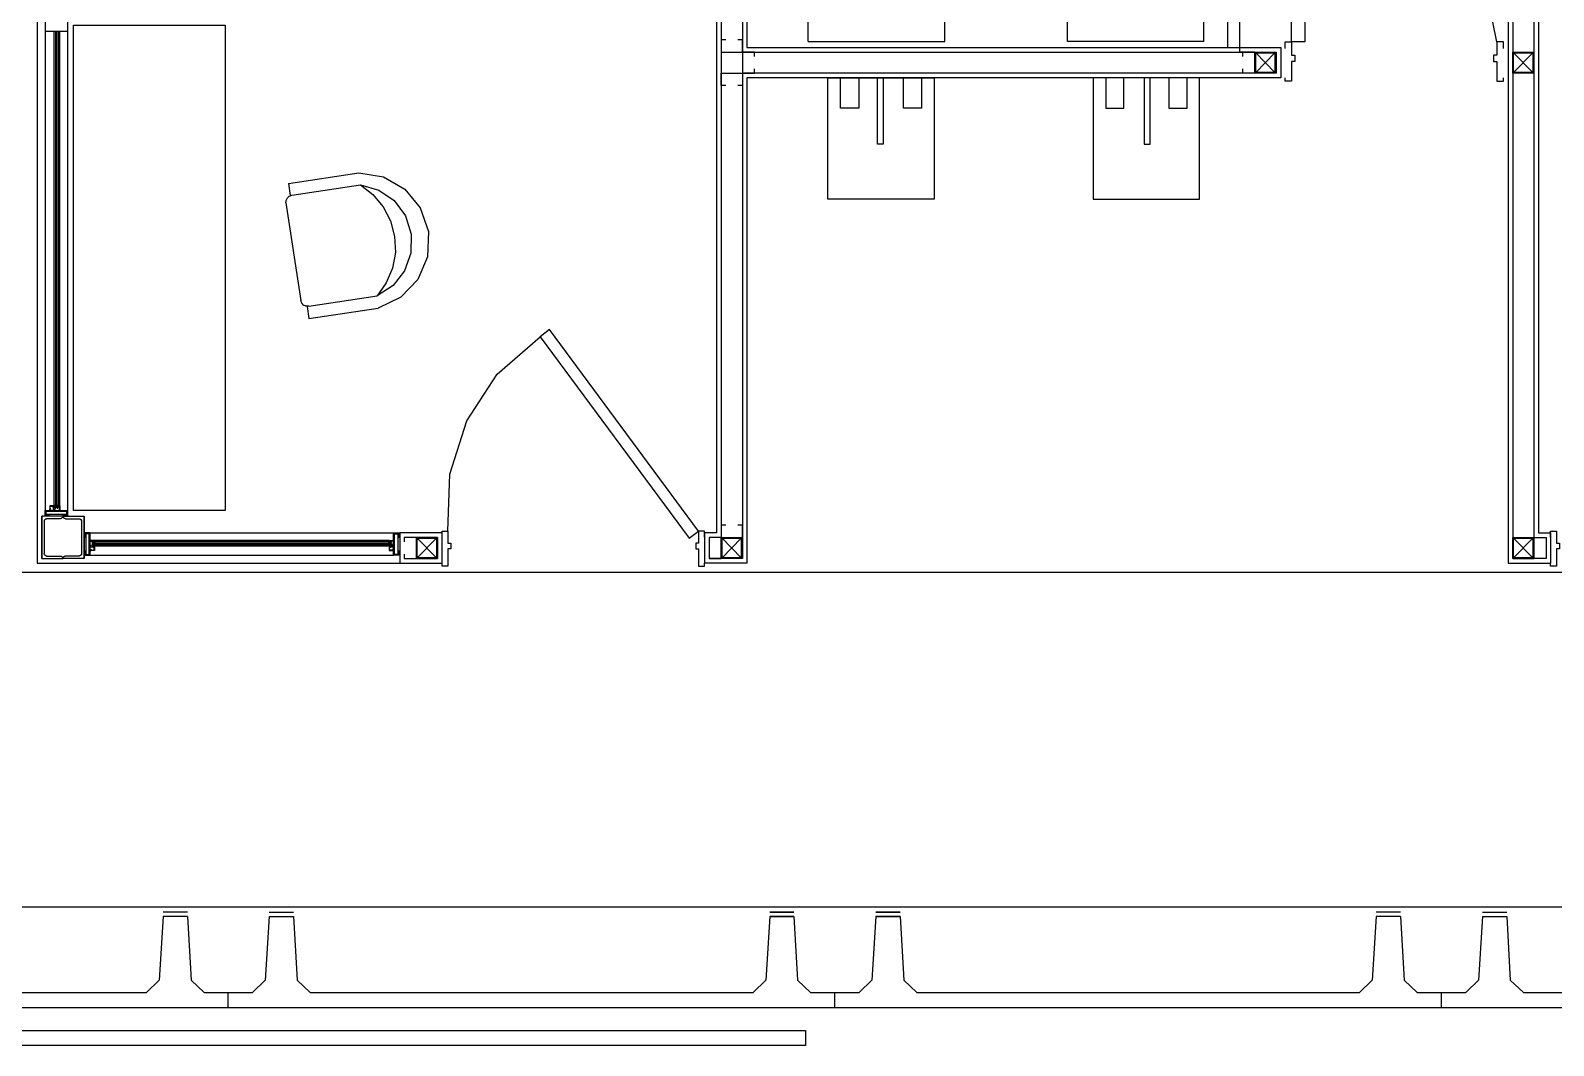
# Model space of a CAD drawing. Header units: metres. Extents: x 2 to 323, y -2 to 254.
# Drawn here: x 161.64 to 166.67, y 37.19 to 40.53 of the extents above; entities that cross this region are included whole.
import ezdxf

# ---------------------------------------------------------------- set-up
doc = ezdxf.new("R2010")
doc.units = ezdxf.units.M
doc.layers.add('REFERENCIA', color=7, linetype='Continuous')

msp = doc.modelspace()

# ---------------------------------------------------------------- linework, layer by layer
at = {"layer": 'REFERENCIA'}
for p, q in [((166.601, 43.904), (166.601, 38.791)), ((163.906, 43.819), (163.906, 38.876)), ((163.921, 43.834), (163.921, 38.861)), ((163.991, 43.834), (163.991, 40.461)), ((164.006, 43.819), (164.006, 40.476)), ((166.516, 43.819), (166.516, 38.776)), ((166.531, 43.834), (166.531, 38.791)), ((166.601, 43.834), (166.601, 38.861)), ((166.616, 43.834), (166.616, 38.876)), ((166.616, 43.819), (166.616, 38.876)), ((164.208, 40.496), (164.208, 40.786)), ((164.658, 40.496), (164.658, 40.786)), ((165.063, 40.496), (165.063, 40.786)), ((165.513, 40.496), (165.513, 40.786)), ((161.692, 40.57), (161.692, 40.53)), ((161.692, 40.53), (161.766, 40.53)), ((161.692, 40.53), (161.692, 38.931)), ((161.722, 38.965), (161.722, 40.53)), ((161.727, 38.958), (161.727, 40.53)), ((161.728, 38.958), (161.728, 40.53)), ((161.729, 38.958), (161.729, 40.53)), ((161.73, 38.958), (161.73, 40.53)), ((161.731, 38.958), (161.731, 40.53)), ((161.736, 38.965), (161.736, 40.53)), ((161.74, 38.965), (161.74, 40.53)), ((161.766, 40.57), (161.766, 40.53)), ((161.766, 40.53), (161.766, 38.95)), ((164.006, 40.476), (165.766, 40.476)), ((164.208, 40.496), (164.658, 40.496)), ((165.513, 40.496), (165.063, 40.496)), ((165.631, 40.461), (165.631, 40.476)), ((165.766, 40.476), (165.766, 40.376)), ((163.991, 40.461), (165.751, 40.461)), ((165.681, 40.461), (165.631, 40.461)), ((165.747, 40.394), (165.684, 40.458)), ((165.747, 40.458), (165.684, 40.394)), ((166.597, 40.394), (166.534, 40.458)), ((166.597, 40.458), (166.534, 40.394)), ((165.751, 40.391), (163.991, 40.391)), ((163.991, 40.391), (163.991, 38.791)), ((165.766, 40.376), (164.006, 40.376)), ((164.006, 40.376), (164.006, 38.776)), ((162.495, 40.028), (162.726, 40.063)), ((162.495, 40.028), (162.5, 39.988)), ((162.505, 39.989), (162.732, 40.023)), ((162.486, 39.964), (162.535, 39.642)), ((162.561, 39.623), (162.787, 39.657)), ((162.556, 39.622), (162.562, 39.583)), ((162.562, 39.583), (162.79, 39.617)), ((161.751, 38.931), (161.681, 38.931)), ((161.681, 38.931), (161.681, 38.791)), ((161.681, 38.791), (161.681, 38.931)), ((161.692, 38.931), (161.692, 38.95)), ((161.692, 38.95), (161.707, 38.95)), ((161.693, 38.931), (161.692, 38.931)), ((161.709, 38.949), (161.693, 38.949)), ((161.693, 38.949), (161.693, 38.937)), ((161.693, 38.937), (161.693, 38.937)), ((161.693, 38.936), (161.693, 38.936)), ((161.693, 38.936), (161.693, 38.935)), ((161.693, 38.935), (161.704, 38.935)), ((161.698, 38.934), (161.693, 38.934)), ((161.693, 38.934), (161.693, 38.931)), ((161.695, 38.937), (161.695, 38.947)), ((161.695, 38.947), (161.762, 38.947)), ((161.762, 38.937), (161.695, 38.937)), ((161.742, 38.922), (161.697, 38.922)), ((161.699, 38.934), (161.698, 38.934)), ((161.698, 38.934), (161.698, 38.934)), ((161.704, 38.934), (161.699, 38.934)), ((161.704, 38.933), (161.704, 38.934)), ((161.705, 38.935), (161.705, 38.933)), ((161.707, 38.95), (161.707, 38.953)), ((161.707, 38.953), (161.708, 38.953)), ((161.722, 38.965), (161.708, 38.965)), ((161.708, 38.965), (161.708, 38.953)), ((161.708, 38.953), (161.71, 38.953)), ((161.708, 38.953), (161.709, 38.952)), ((161.709, 38.952), (161.708, 38.951)), ((161.708, 38.951), (161.708, 38.95)), ((161.708, 38.95), (161.722, 38.95)), ((161.709, 38.954), (161.709, 38.964)), ((161.709, 38.964), (161.717, 38.964)), ((161.711, 38.954), (161.709, 38.954)), ((161.71, 38.952), (161.709, 38.952)), ((161.709, 38.95), (161.711, 38.95)), ((161.71, 38.953), (161.71, 38.952)), ((161.711, 38.95), (161.711, 38.954)), ((161.746, 38.949), (161.711, 38.949)), ((161.717, 38.964), (161.717, 38.962)), ((161.719, 38.96), (161.719, 38.95)), ((161.719, 38.95), (161.72, 38.95)), ((161.72, 38.963), (161.722, 38.963)), ((161.723, 38.961), (161.72, 38.961)), ((161.72, 38.952), (161.72, 38.959)), ((161.72, 38.959), (161.723, 38.959)), ((161.722, 38.951), (161.72, 38.952)), ((161.72, 38.95), (161.722, 38.951)), ((161.721, 38.966), (161.721, 38.965)), ((161.721, 38.965), (161.723, 38.966)), ((161.721, 38.953), (161.721, 38.953)), ((161.721, 38.953), (161.724, 38.953)), ((161.721, 38.952), (161.721, 38.952)), ((161.722, 38.952), (161.721, 38.952)), ((161.726, 38.967), (161.722, 38.966)), ((161.723, 38.963), (161.722, 38.963)), ((161.722, 38.963), (161.723, 38.962)), ((161.723, 38.966), (161.723, 38.963)), ((161.723, 38.962), (161.723, 38.959)), ((161.723, 38.959), (161.725, 38.955)), ((161.723, 38.951), (161.723, 38.951)), ((161.724, 38.953), (161.724, 38.95)), ((161.724, 38.95), (161.728, 38.95)), ((161.725, 38.955), (161.727, 38.96)), ((161.726, 38.962), (161.726, 38.966)), ((161.727, 38.961), (161.726, 38.962)), ((161.727, 38.96), (161.727, 38.961)), ((161.731, 38.958), (161.727, 38.958)), ((161.728, 38.95), (161.728, 38.95)), ((161.728, 38.95), (161.728, 38.95)), ((161.728, 38.95), (161.729, 38.95)), ((161.729, 38.95), (161.729, 38.95)), ((161.729, 38.95), (161.729, 38.95)), ((161.729, 38.95), (161.737, 38.95)), ((161.732, 38.957), (161.733, 38.957)), ((161.733, 38.966), (161.733, 38.963)), ((161.733, 38.962), (161.733, 38.958)), ((161.735, 38.966), (161.734, 38.967)), ((161.734, 38.964), (161.734, 38.965)), ((161.734, 38.965), (161.736, 38.965)), ((161.734, 38.961), (161.738, 38.961)), ((161.734, 38.958), (161.734, 38.961)), ((161.739, 38.959), (161.734, 38.959)), ((161.735, 38.965), (161.74, 38.965)), ((161.738, 38.963), (161.735, 38.963)), ((161.736, 38.963), (161.735, 38.963)), ((161.735, 38.961), (161.736, 38.961)), ((161.736, 38.965), (161.736, 38.966)), ((161.737, 38.963), (161.737, 38.963)), ((161.737, 38.961), (161.737, 38.961)), ((161.738, 38.962), (161.738, 38.963)), ((161.738, 38.961), (161.738, 38.962)), ((161.739, 38.952), (161.739, 38.959)), ((161.74, 38.965), (161.74, 38.952)), ((161.742, 38.95), (161.766, 38.95)), ((161.764, 38.949), (161.748, 38.949)), ((161.751, 38.931), (161.751, 38.931)), ((161.751, 38.931), (161.821, 38.931)), ((161.751, 38.931), (161.751, 38.931)), ((161.751, 38.931), (161.751, 38.931)), ((161.751, 38.931), (161.751, 38.931)), ((161.751, 38.931), (161.751, 38.931)), ((161.752, 38.933), (161.752, 38.935)), ((161.753, 38.935), (161.764, 38.935)), ((161.758, 38.934), (161.753, 38.934)), ((161.753, 38.934), (161.753, 38.933)), ((161.759, 38.934), (161.758, 38.934)), ((161.764, 38.934), (161.759, 38.934)), ((161.759, 38.934), (161.759, 38.934)), ((161.759, 38.922), (161.804, 38.922)), ((161.762, 38.947), (161.762, 38.937)), ((161.764, 38.937), (161.764, 38.949)), ((161.764, 38.937), (161.764, 38.937)), ((161.764, 38.935), (161.764, 38.936)), ((161.764, 38.936), (161.764, 38.936)), ((161.764, 38.931), (161.764, 38.934)), ((161.766, 38.931), (161.764, 38.931)), ((161.766, 38.95), (161.766, 38.931)), ((161.821, 38.931), (161.821, 38.791)), ((161.821, 38.791), (161.821, 38.931)), ((161.689, 38.914), (161.689, 38.808)), ((161.812, 38.914), (161.812, 38.808)), ((161.84, 38.876), (161.821, 38.876)), ((161.821, 38.876), (161.821, 38.874)), ((161.821, 38.874), (161.824, 38.874)), ((161.824, 38.874), (161.824, 38.869)), ((161.824, 38.869), (161.824, 38.869)), ((161.824, 38.869), (161.824, 38.869)), ((161.824, 38.869), (161.824, 38.863)), ((161.825, 38.863), (161.825, 38.874)), ((161.825, 38.874), (161.825, 38.874)), ((161.825, 38.874), (161.825, 38.874)), ((161.837, 38.873), (161.826, 38.873)), ((161.826, 38.873), (161.826, 38.805)), ((161.827, 38.874), (161.827, 38.874)), ((161.827, 38.874), (161.838, 38.874)), ((161.837, 38.805), (161.837, 38.873)), ((161.838, 38.874), (161.838, 38.858)), ((161.84, 38.876), (162.841, 38.876)), ((161.84, 38.852), (161.84, 38.876)), ((162.841, 38.853), (162.841, 38.876)), ((162.841, 38.876), (162.861, 38.876)), ((162.854, 38.874), (162.843, 38.874)), ((162.843, 38.874), (162.843, 38.858)), ((162.844, 38.873), (162.855, 38.873)), ((162.844, 38.805), (162.844, 38.873)), ((162.854, 38.874), (162.854, 38.874)), ((162.855, 38.873), (162.855, 38.805)), ((162.856, 38.863), (162.856, 38.874)), ((162.856, 38.874), (162.856, 38.874)), ((162.856, 38.874), (162.856, 38.874)), ((162.858, 38.869), (162.857, 38.869)), ((162.857, 38.869), (162.858, 38.869)), ((162.86, 38.874), (162.858, 38.874)), ((162.858, 38.874), (162.858, 38.869)), ((162.858, 38.869), (162.858, 38.863)), ((162.861, 38.876), (162.86, 38.874)), ((163.906, 38.876), (163.866, 38.876)), ((163.866, 38.876), (163.866, 38.776)), ((166.616, 38.876), (166.656, 38.876)), ((166.656, 38.876), (166.656, 38.776)), ((161.824, 38.863), (161.823, 38.863)), ((161.823, 38.862), (161.825, 38.862)), ((161.838, 38.856), (161.838, 38.821)), ((161.838, 38.819), (161.838, 38.803)), ((161.84, 38.84), (161.84, 38.847)), ((161.84, 38.839), (161.84, 38.84)), ((161.84, 38.838), (161.84, 38.839)), ((161.84, 38.839), (161.84, 38.839)), ((161.84, 38.834), (161.84, 38.838)), ((161.84, 38.838), (161.84, 38.838)), ((161.84, 38.838), (161.84, 38.838)), ((161.843, 38.834), (161.84, 38.834)), ((161.84, 38.833), (161.841, 38.833)), ((161.84, 38.83), (161.841, 38.832)), ((161.84, 38.818), (161.84, 38.832)), ((161.84, 38.829), (161.84, 38.83)), ((161.85, 38.829), (161.84, 38.829)), ((161.84, 38.819), (161.84, 38.821)), ((161.84, 38.821), (161.844, 38.821)), ((161.841, 38.832), (161.842, 38.83)), ((161.842, 38.819), (161.841, 38.818)), ((161.855, 38.851), (161.842, 38.851)), ((161.842, 38.849), (161.849, 38.849)), ((161.842, 38.832), (161.842, 38.831)), ((161.842, 38.831), (161.842, 38.831)), ((161.842, 38.831), (161.842, 38.831)), ((161.842, 38.83), (161.849, 38.83)), ((161.843, 38.82), (161.842, 38.82)), ((161.842, 38.82), (161.842, 38.819)), ((161.843, 38.818), (161.842, 38.819)), ((161.843, 38.831), (161.843, 38.834)), ((161.843, 38.818), (161.843, 38.82)), ((161.844, 38.835), (161.849, 38.837)), ((161.849, 38.833), (161.844, 38.835)), ((161.844, 38.821), (161.844, 38.819)), ((161.844, 38.819), (161.854, 38.819)), ((161.847, 38.843), (161.847, 38.843)), ((161.848, 38.844), (161.85, 38.844)), ((161.851, 38.843), (161.848, 38.843)), ((162.834, 38.841), (161.848, 38.841)), ((161.848, 38.841), (161.848, 38.837)), ((162.834, 38.84), (161.848, 38.84)), ((162.834, 38.839), (161.848, 38.839)), ((162.834, 38.838), (161.848, 38.838)), ((162.834, 38.837), (161.848, 38.837)), ((161.849, 38.849), (161.849, 38.845)), ((161.849, 38.83), (161.849, 38.833)), ((161.852, 38.833), (161.849, 38.833)), ((161.85, 38.837), (161.85, 38.837)), ((161.851, 38.845), (161.851, 38.848)), ((161.851, 38.848), (161.852, 38.848)), ((161.851, 38.847), (161.851, 38.847)), ((161.851, 38.845), (161.851, 38.846)), ((161.851, 38.837), (161.852, 38.836)), ((161.851, 38.833), (161.851, 38.83)), ((161.852, 38.848), (161.853, 38.848)), ((161.852, 38.836), (161.856, 38.836)), ((161.853, 38.832), (161.852, 38.833)), ((161.854, 38.827), (161.852, 38.827)), ((161.853, 38.848), (161.853, 38.845)), ((161.853, 38.847), (161.853, 38.847)), ((161.853, 38.846), (161.853, 38.845)), ((161.855, 38.843), (161.853, 38.843)), ((161.855, 38.833), (161.853, 38.833)), ((161.853, 38.833), (161.853, 38.832)), ((161.853, 38.83), (161.853, 38.832)), ((161.854, 38.844), (161.855, 38.844)), ((161.854, 38.819), (161.854, 38.827)), ((162.826, 38.851), (161.855, 38.851)), ((161.855, 38.845), (161.855, 38.851)), ((162.825, 38.846), (161.855, 38.846)), ((161.855, 38.844), (161.855, 38.846)), ((161.855, 38.846), (161.856, 38.846)), ((161.855, 38.832), (161.855, 38.833)), ((162.826, 38.832), (161.855, 38.832)), ((161.855, 38.832), (161.855, 38.818)), ((161.856, 38.832), (161.855, 38.832)), ((161.856, 38.845), (161.856, 38.844)), ((161.857, 38.836), (161.856, 38.832)), ((162.824, 38.836), (162.825, 38.832)), ((162.826, 38.846), (162.825, 38.846)), ((162.825, 38.845), (162.825, 38.844)), ((162.829, 38.836), (162.825, 38.836)), ((162.825, 38.832), (162.826, 38.832)), ((162.826, 38.845), (162.826, 38.851)), ((162.826, 38.851), (162.839, 38.851)), ((162.826, 38.844), (162.826, 38.846)), ((162.828, 38.844), (162.826, 38.844)), ((162.826, 38.843), (162.829, 38.843)), ((162.826, 38.832), (162.826, 38.833)), ((162.826, 38.833), (162.828, 38.833)), ((162.826, 38.832), (162.826, 38.818)), ((162.827, 38.819), (162.827, 38.828)), ((162.827, 38.828), (162.829, 38.828)), ((162.837, 38.819), (162.827, 38.819)), ((162.828, 38.848), (162.828, 38.845)), ((162.828, 38.833), (162.828, 38.832)), ((162.828, 38.832), (162.829, 38.833)), ((162.828, 38.83), (162.828, 38.832)), ((162.83, 38.848), (162.829, 38.848)), ((162.829, 38.848), (162.829, 38.848)), ((162.829, 38.847), (162.829, 38.847)), ((162.829, 38.846), (162.829, 38.845)), ((162.83, 38.837), (162.829, 38.836)), ((162.829, 38.833), (162.832, 38.833)), ((162.83, 38.845), (162.83, 38.848)), ((162.83, 38.847), (162.83, 38.847)), ((162.83, 38.845), (162.83, 38.846)), ((162.83, 38.843), (162.833, 38.843)), ((162.83, 38.833), (162.83, 38.83)), ((162.834, 38.844), (162.831, 38.844)), ((162.831, 38.837), (162.831, 38.837)), ((162.831, 38.83), (162.841, 38.83)), ((162.839, 38.849), (162.832, 38.849)), ((162.832, 38.849), (162.832, 38.845)), ((162.837, 38.835), (162.832, 38.837)), ((162.832, 38.833), (162.837, 38.835)), ((162.832, 38.831), (162.832, 38.833)), ((162.839, 38.831), (162.832, 38.831)), ((162.834, 38.843), (162.834, 38.843)), ((162.834, 38.841), (162.834, 38.837)), ((162.841, 38.821), (162.837, 38.821)), ((162.837, 38.821), (162.837, 38.819)), ((162.838, 38.831), (162.838, 38.835)), ((162.838, 38.835), (162.841, 38.835)), ((162.838, 38.818), (162.838, 38.82)), ((162.838, 38.82), (162.84, 38.82)), ((162.838, 38.818), (162.839, 38.819)), ((162.839, 38.833), (162.839, 38.831)), ((162.84, 38.832), (162.839, 38.831)), ((162.839, 38.831), (162.839, 38.831)), ((162.839, 38.831), (162.839, 38.831)), ((162.841, 38.833), (162.84, 38.833)), ((162.841, 38.831), (162.84, 38.832)), ((162.84, 38.82), (162.84, 38.819)), ((162.84, 38.819), (162.841, 38.818)), ((162.841, 38.84), (162.841, 38.847)), ((162.841, 38.839), (162.841, 38.84)), ((162.841, 38.838), (162.841, 38.839)), ((162.841, 38.839), (162.841, 38.839)), ((162.841, 38.835), (162.841, 38.838)), ((162.841, 38.838), (162.841, 38.838)), ((162.841, 38.838), (162.841, 38.838)), ((162.841, 38.818), (162.841, 38.833)), ((162.841, 38.83), (162.841, 38.831)), ((162.841, 38.819), (162.841, 38.821)), ((162.843, 38.856), (162.843, 38.821)), ((162.843, 38.819), (162.843, 38.803)), ((162.858, 38.862), (162.856, 38.862)), ((162.858, 38.863), (162.858, 38.863)), ((162.986, 38.861), (162.879, 38.861)), ((162.982, 38.794), (162.919, 38.858)), ((162.982, 38.858), (162.919, 38.794)), ((163.921, 38.861), (163.881, 38.861)), ((163.881, 38.861), (163.881, 38.791)), ((163.987, 38.794), (163.924, 38.858)), ((163.987, 38.858), (163.924, 38.794)), ((166.597, 38.794), (166.534, 38.858)), ((166.597, 38.858), (166.534, 38.794)), ((166.601, 38.861), (166.641, 38.861)), ((166.641, 38.861), (166.641, 38.791)), ((161.681, 38.791), (161.751, 38.791)), ((161.697, 38.799), (161.742, 38.799)), ((161.751, 38.791), (161.751, 38.791)), ((161.821, 38.791), (161.751, 38.791)), ((161.751, 38.791), (161.751, 38.791)), ((161.751, 38.791), (161.751, 38.791)), ((161.751, 38.791), (161.751, 38.791)), ((161.804, 38.799), (161.759, 38.799)), ((161.824, 38.803), (161.821, 38.803)), ((161.821, 38.803), (161.821, 38.802)), ((161.821, 38.802), (162.841, 38.802)), ((161.821, 38.802), (161.84, 38.802)), ((161.825, 38.816), (161.823, 38.816)), ((161.823, 38.814), (161.824, 38.814)), ((161.824, 38.814), (161.824, 38.809)), ((161.824, 38.809), (161.824, 38.809)), ((161.824, 38.809), (161.824, 38.808)), ((161.824, 38.808), (161.824, 38.803)), ((161.825, 38.803), (161.825, 38.814)), ((161.825, 38.803), (161.825, 38.803)), ((161.825, 38.803), (161.825, 38.803)), ((161.826, 38.805), (161.837, 38.805)), ((161.838, 38.803), (161.827, 38.803)), ((161.827, 38.803), (161.827, 38.803)), ((161.84, 38.818), (161.84, 38.818)), ((161.84, 38.802), (161.84, 38.817)), ((161.84, 38.817), (161.843, 38.817)), ((161.855, 38.818), (161.843, 38.818)), ((161.843, 38.817), (161.843, 38.818)), ((162.826, 38.818), (162.838, 38.818)), ((162.838, 38.817), (162.838, 38.818)), ((162.841, 38.817), (162.838, 38.817)), ((162.841, 38.818), (162.841, 38.818)), ((162.841, 38.802), (162.841, 38.817)), ((162.861, 38.802), (162.841, 38.802)), ((162.843, 38.803), (162.854, 38.803)), ((162.855, 38.805), (162.844, 38.805)), ((162.854, 38.803), (162.854, 38.803)), ((162.856, 38.816), (162.858, 38.816)), ((162.856, 38.803), (162.856, 38.814)), ((162.856, 38.803), (162.856, 38.803)), ((162.856, 38.803), (162.856, 38.803)), ((162.858, 38.809), (162.857, 38.809)), ((162.857, 38.809), (162.858, 38.808)), ((162.858, 38.814), (162.858, 38.814)), ((162.858, 38.814), (162.858, 38.809)), ((162.858, 38.808), (162.858, 38.803)), ((162.858, 38.803), (162.86, 38.803)), ((162.86, 38.803), (162.861, 38.802)), ((162.879, 38.791), (162.986, 38.791)), ((164.006, 38.776), (163.866, 38.776)), ((164.006, 38.776), (163.866, 38.776)), ((163.991, 38.791), (163.881, 38.791)), ((163.991, 38.791), (163.881, 38.791)), ((166.516, 38.776), (166.656, 38.776)), ((166.531, 38.791), (166.601, 38.791)), ((217.373, 38.745), (151.692, 38.745)), ((218.39, 37.642), (150.307, 37.642)), ((162.161, 37.626), (162.081, 37.626)), ((162.161, 37.626), (162.081, 37.626)), ((162.161, 37.626), (162.081, 37.626)), ((162.431, 37.626), (162.511, 37.626)), ((162.431, 37.626), (162.511, 37.626)), ((162.431, 37.626), (162.511, 37.626)), ((162.431, 37.626), (162.511, 37.626)), ((162.431, 37.626), (162.511, 37.626)), ((162.431, 37.626), (162.511, 37.626)), ((164.081, 37.626), (164.161, 37.626)), ((164.161, 37.626), (164.081, 37.626)), ((164.161, 37.626), (164.081, 37.626)), ((164.081, 37.626), (164.161, 37.626)), ((164.081, 37.626), (164.161, 37.626)), ((164.161, 37.626), (164.081, 37.626)), ((164.161, 37.626), (164.081, 37.626)), ((164.081, 37.626), (164.161, 37.626)), ((164.081, 37.626), (164.161, 37.626)), ((164.161, 37.626), (164.081, 37.626)), ((164.161, 37.626), (164.081, 37.626)), ((164.081, 37.626), (164.161, 37.626)), ((164.431, 37.626), (164.511, 37.626)), ((164.511, 37.626), (164.431, 37.626)), ((164.511, 37.626), (164.431, 37.626)), ((164.431, 37.626), (164.511, 37.626)), ((164.431, 37.626), (164.511, 37.626)), ((164.511, 37.626), (164.431, 37.626)), ((164.511, 37.626), (164.431, 37.626)), ((164.431, 37.626), (164.511, 37.626)), ((164.431, 37.626), (164.511, 37.626)), ((164.511, 37.626), (164.431, 37.626)), ((164.511, 37.626), (164.431, 37.626)), ((164.431, 37.626), (164.511, 37.626)), ((166.161, 37.626), (166.081, 37.626)), ((166.161, 37.626), (166.081, 37.626)), ((166.161, 37.626), (166.081, 37.626)), ((166.161, 37.626), (166.081, 37.626)), ((166.161, 37.626), (166.081, 37.626)), ((166.161, 37.626), (166.081, 37.626)), ((166.431, 37.626), (166.511, 37.626)), ((166.431, 37.626), (166.511, 37.626)), ((166.431, 37.626), (166.511, 37.626)), ((162.081, 37.611), (162.068, 37.401)), ((162.081, 37.611), (162.068, 37.401)), ((162.161, 37.611), (162.081, 37.611)), ((162.161, 37.611), (162.081, 37.611)), ((162.161, 37.611), (162.081, 37.611)), ((162.161, 37.611), (162.081, 37.611)), ((162.161, 37.611), (162.081, 37.611)), ((162.161, 37.611), (162.081, 37.611)), ((162.161, 37.611), (162.173, 37.401)), ((162.161, 37.611), (162.173, 37.401)), ((162.431, 37.611), (162.418, 37.401)), ((162.431, 37.611), (162.418, 37.401)), ((162.431, 37.611), (162.418, 37.401)), ((162.431, 37.611), (162.418, 37.401)), ((162.431, 37.611), (162.511, 37.611)), ((162.431, 37.611), (162.511, 37.611)), ((162.431, 37.611), (162.511, 37.611)), ((162.431, 37.611), (162.511, 37.611)), ((162.431, 37.611), (162.511, 37.611)), ((162.431, 37.611), (162.511, 37.611)), ((162.511, 37.611), (162.523, 37.401)), ((162.511, 37.611), (162.523, 37.401)), ((162.511, 37.611), (162.523, 37.401)), ((162.511, 37.611), (162.523, 37.401)), ((164.081, 37.611), (164.068, 37.401)), ((164.081, 37.611), (164.068, 37.401)), ((164.081, 37.611), (164.068, 37.401)), ((164.081, 37.611), (164.068, 37.401)), ((164.081, 37.611), (164.161, 37.611)), ((164.161, 37.611), (164.081, 37.611)), ((164.161, 37.611), (164.081, 37.611)), ((164.081, 37.611), (164.161, 37.611)), ((164.081, 37.611), (164.161, 37.611)), ((164.161, 37.611), (164.081, 37.611)), ((164.161, 37.611), (164.081, 37.611)), ((164.081, 37.611), (164.161, 37.611)), ((164.081, 37.611), (164.161, 37.611)), ((164.161, 37.611), (164.081, 37.611)), ((164.161, 37.611), (164.081, 37.611)), ((164.081, 37.611), (164.161, 37.611)), ((164.161, 37.611), (164.173, 37.401)), ((164.161, 37.611), (164.173, 37.401)), ((164.161, 37.611), (164.173, 37.401)), ((164.161, 37.611), (164.173, 37.401)), ((164.431, 37.611), (164.418, 37.401)), ((164.431, 37.611), (164.418, 37.401)), ((164.431, 37.611), (164.418, 37.401)), ((164.431, 37.611), (164.418, 37.401)), ((164.431, 37.611), (164.511, 37.611)), ((164.511, 37.611), (164.431, 37.611)), ((164.511, 37.611), (164.431, 37.611)), ((164.431, 37.611), (164.511, 37.611)), ((164.431, 37.611), (164.511, 37.611)), ((164.511, 37.611), (164.431, 37.611)), ((164.511, 37.611), (164.431, 37.611)), ((164.431, 37.611), (164.511, 37.611)), ((164.431, 37.611), (164.511, 37.611)), ((164.511, 37.611), (164.431, 37.611)), ((164.511, 37.611), (164.431, 37.611)), ((164.431, 37.611), (164.511, 37.611)), ((164.511, 37.611), (164.523, 37.401)), ((164.511, 37.611), (164.523, 37.401)), ((164.511, 37.611), (164.523, 37.401)), ((164.511, 37.611), (164.523, 37.401)), ((166.081, 37.611), (166.068, 37.401)), ((166.081, 37.611), (166.068, 37.401)), ((166.081, 37.611), (166.068, 37.401)), ((166.081, 37.611), (166.068, 37.401)), ((166.161, 37.611), (166.081, 37.611)), ((166.161, 37.611), (166.081, 37.611)), ((166.161, 37.611), (166.081, 37.611)), ((166.161, 37.611), (166.081, 37.611)), ((166.161, 37.611), (166.081, 37.611)), ((166.161, 37.611), (166.081, 37.611)), ((166.161, 37.611), (166.173, 37.401)), ((166.161, 37.611), (166.173, 37.401)), ((166.161, 37.611), (166.173, 37.401)), ((166.161, 37.611), (166.173, 37.401)), ((166.431, 37.611), (166.418, 37.401)), ((166.431, 37.611), (166.418, 37.401)), ((166.431, 37.611), (166.511, 37.611)), ((166.431, 37.611), (166.511, 37.611)), ((166.431, 37.611), (166.511, 37.611)), ((166.511, 37.611), (166.523, 37.401)), ((166.511, 37.611), (166.523, 37.401)), ((162.068, 37.401), (162.026, 37.361)), ((162.068, 37.401), (162.026, 37.361)), ((162.216, 37.361), (162.173, 37.401)), ((162.216, 37.361), (162.173, 37.401)), ((162.376, 37.361), (162.418, 37.401)), ((162.376, 37.361), (162.418, 37.401)), ((162.523, 37.401), (162.566, 37.361)), ((162.523, 37.401), (162.566, 37.361)), ((164.068, 37.401), (164.026, 37.361)), ((164.068, 37.401), (164.026, 37.361)), ((164.216, 37.361), (164.173, 37.401)), ((164.216, 37.361), (164.173, 37.401)), ((164.376, 37.361), (164.418, 37.401)), ((164.376, 37.361), (164.418, 37.401)), ((164.523, 37.401), (164.566, 37.361)), ((164.523, 37.401), (164.566, 37.361)), ((166.068, 37.401), (166.026, 37.361)), ((166.068, 37.401), (166.026, 37.361)), ((166.216, 37.361), (166.173, 37.401)), ((166.216, 37.361), (166.173, 37.401)), ((166.376, 37.361), (166.418, 37.401)), ((166.376, 37.361), (166.418, 37.401)), ((166.523, 37.401), (166.566, 37.361)), ((166.523, 37.401), (166.566, 37.361)), ((160.566, 37.361), (162.026, 37.361)), ((160.566, 37.361), (162.026, 37.361)), ((162.216, 37.361), (162.296, 37.361)), ((162.216, 37.361), (162.296, 37.361)), ((162.296, 37.311), (162.296, 37.361)), ((162.296, 37.311), (162.296, 37.361)), ((162.296, 37.361), (162.376, 37.361)), ((162.296, 37.311), (162.296, 37.361)), ((162.296, 37.311), (162.296, 37.361)), ((162.296, 37.361), (162.376, 37.361)), ((162.566, 37.361), (164.026, 37.361)), ((162.566, 37.361), (164.026, 37.361)), ((164.216, 37.361), (164.296, 37.361)), ((164.216, 37.361), (164.296, 37.361)), ((164.296, 37.311), (164.296, 37.361)), ((164.296, 37.311), (164.296, 37.361)), ((164.296, 37.361), (164.376, 37.361)), ((164.296, 37.311), (164.296, 37.361)), ((164.296, 37.311), (164.296, 37.361)), ((164.296, 37.361), (164.376, 37.361)), ((164.566, 37.361), (166.026, 37.361)), ((164.566, 37.361), (166.026, 37.361)), ((166.216, 37.361), (166.296, 37.361)), ((166.216, 37.361), (166.296, 37.361)), ((166.296, 37.311), (166.296, 37.361)), ((166.296, 37.311), (166.296, 37.361)), ((166.296, 37.361), (166.376, 37.361)), ((166.296, 37.311), (166.296, 37.361)), ((166.296, 37.311), (166.296, 37.361)), ((166.296, 37.361), (166.376, 37.361)), ((166.566, 37.361), (168.026, 37.361)), ((166.566, 37.361), (168.026, 37.361)), ((160.296, 37.311), (162.296, 37.311)), ((160.296, 37.311), (162.296, 37.311)), ((162.296, 37.311), (164.296, 37.311)), ((162.296, 37.311), (164.296, 37.311)), ((164.296, 37.311), (166.296, 37.311)), ((164.296, 37.311), (166.296, 37.311)), ((166.296, 37.311), (168.296, 37.311)), ((166.296, 37.311), (168.296, 37.311))]:
    msp.add_line(p, q, dxfattribs=at)
for points in [[(161.666, 42.184), (161.666, 38.776), (162.861, 38.776)], [(166.479, 40.495), (166.427, 40.749), (166.293, 40.962), (166.094, 41.115), (165.845, 41.19)], [(163.936, 40.501), (163.921, 40.501), (163.921, 40.461), (163.991, 40.461), (163.991, 40.501), (163.976, 40.501)], [(165.781, 40.473), (165.781, 40.495), (165.802, 40.495), (165.802, 40.451), (165.813, 40.451), (165.813, 40.43), (165.802, 40.43), (165.802, 40.365), (165.781, 40.365), (165.781, 40.376)], [(166.501, 40.473), (166.501, 40.495), (166.479, 40.495), (166.479, 40.451), (166.468, 40.451), (166.468, 40.43), (166.479, 40.43), (166.479, 40.365), (166.501, 40.365), (166.501, 40.376)], [(164.031, 40.446), (164.031, 40.461), (163.991, 40.461), (163.991, 40.391), (164.031, 40.391), (164.031, 40.406)], [(165.641, 40.446), (165.641, 40.461), (165.681, 40.461), (165.681, 40.391), (165.641, 40.391), (165.641, 40.406)], [(163.936, 40.351), (163.921, 40.351), (163.921, 40.391), (163.991, 40.391), (163.991, 40.351), (163.976, 40.351)], [(162.726, 40.063), (162.808, 40.05), (162.878, 40.009), (162.929, 39.947), (162.956, 39.869), (162.953, 39.786), (162.921, 39.711), (162.865, 39.653), (162.79, 39.617)], [(162.486, 39.964), (162.487, 39.972), (162.491, 39.98), (162.497, 39.986), (162.505, 39.989)], [(162.732, 40.023), (162.792, 40.006), (162.843, 39.971), (162.88, 39.921), (162.899, 39.861), (162.898, 39.798), (162.877, 39.74), (162.84, 39.691), (162.787, 39.657)], [(162.732, 40.023), (162.773, 39.991), (162.807, 39.951), (162.831, 39.904), (162.844, 39.853), (162.847, 39.8), (162.837, 39.749), (162.817, 39.7), (162.787, 39.657)], [(162.561, 39.623), (162.552, 39.623), (162.544, 39.627), (162.538, 39.633), (162.535, 39.642)], [(163.02, 38.881), (163.026, 39.069), (163.082, 39.245), (163.182, 39.399), (163.324, 39.522)], [(161.689, 38.914), (161.69, 38.917), (161.691, 38.92), (161.694, 38.922), (161.697, 38.922)], [(161.693, 38.936), (161.693, 38.936), (161.694, 38.936), (161.694, 38.936), (161.694, 38.936), (161.694, 38.937), (161.694, 38.937), (161.693, 38.937), (161.693, 38.937)], [(161.705, 38.935), (161.705, 38.935), (161.705, 38.935), (161.705, 38.935), (161.705, 38.936), (161.705, 38.936), (161.704, 38.936), (161.704, 38.935), (161.704, 38.935)], [(161.704, 38.933), (161.704, 38.933), (161.704, 38.932), (161.704, 38.932), (161.705, 38.932), (161.705, 38.932), (161.705, 38.932), (161.705, 38.933), (161.705, 38.933)], [(161.708, 38.95), (161.708, 38.95), (161.708, 38.95), (161.708, 38.95), (161.708, 38.95)], [(161.709, 38.95), (161.709, 38.951), (161.709, 38.951), (161.709, 38.951), (161.709, 38.951), (161.709, 38.951), (161.709, 38.952), (161.709, 38.952), (161.709, 38.952)], [(161.709, 38.949), (161.709, 38.948), (161.71, 38.948), (161.71, 38.948), (161.71, 38.948), (161.71, 38.948), (161.711, 38.948), (161.711, 38.948), (161.711, 38.949)], [(161.719, 38.96), (161.719, 38.96), (161.718, 38.961), (161.718, 38.961), (161.717, 38.962)], [(161.72, 38.961), (161.719, 38.961), (161.719, 38.961), (161.718, 38.962), (161.718, 38.962), (161.718, 38.963), (161.719, 38.963), (161.719, 38.963), (161.72, 38.963)], [(161.722, 38.966), (161.722, 38.966), (161.722, 38.966), (161.722, 38.966), (161.721, 38.966)], [(161.721, 38.953), (161.721, 38.953), (161.721, 38.953), (161.721, 38.953), (161.721, 38.953)], [(161.722, 38.965), (161.723, 38.965), (161.723, 38.965), (161.723, 38.965), (161.723, 38.964), (161.723, 38.964), (161.723, 38.964), (161.723, 38.963), (161.722, 38.963)], [(161.723, 38.951), (161.723, 38.952), (161.723, 38.952), (161.723, 38.952), (161.722, 38.952)], [(161.722, 38.95), (161.723, 38.95), (161.723, 38.95), (161.723, 38.95), (161.723, 38.951)], [(161.723, 38.961), (161.723, 38.961), (161.723, 38.961), (161.723, 38.96), (161.723, 38.96), (161.723, 38.96), (161.723, 38.96), (161.723, 38.959), (161.723, 38.959)], [(161.726, 38.967), (161.726, 38.967), (161.727, 38.967), (161.727, 38.967), (161.727, 38.968)], [(161.726, 38.966), (161.726, 38.966), (161.727, 38.967), (161.727, 38.967), (161.727, 38.968)], [(161.727, 38.961), (161.727, 38.961), (161.727, 38.961), (161.727, 38.961), (161.727, 38.961)], [(161.731, 38.968), (161.732, 38.967), (161.732, 38.967), (161.732, 38.967), (161.733, 38.967)], [(161.731, 38.968), (161.731, 38.967), (161.732, 38.966), (161.732, 38.966), (161.733, 38.966)], [(161.731, 38.964), (161.732, 38.963), (161.732, 38.963), (161.732, 38.963), (161.733, 38.963)], [(161.731, 38.964), (161.731, 38.963), (161.732, 38.962), (161.732, 38.962), (161.733, 38.962)], [(161.731, 38.959), (161.732, 38.959), (161.732, 38.959), (161.732, 38.958), (161.733, 38.958)], [(161.731, 38.959), (161.731, 38.959), (161.732, 38.958), (161.732, 38.958), (161.732, 38.957)], [(161.732, 38.957), (161.732, 38.957), (161.732, 38.957), (161.732, 38.957), (161.732, 38.957)], [(161.733, 38.967), (161.733, 38.967), (161.733, 38.967), (161.733, 38.967), (161.734, 38.967)], [(161.733, 38.957), (161.733, 38.957), (161.734, 38.957), (161.734, 38.958), (161.734, 38.958)], [(161.735, 38.965), (161.734, 38.965), (161.734, 38.965), (161.734, 38.965), (161.734, 38.964), (161.734, 38.964), (161.734, 38.964), (161.734, 38.963), (161.735, 38.963)], [(161.734, 38.964), (161.734, 38.963), (161.734, 38.963), (161.734, 38.963), (161.735, 38.963)], [(161.734, 38.961), (161.734, 38.961), (161.734, 38.961), (161.734, 38.96), (161.734, 38.96), (161.734, 38.96), (161.734, 38.96), (161.734, 38.959), (161.734, 38.959)], [(161.735, 38.961), (161.734, 38.961), (161.734, 38.961), (161.734, 38.961), (161.734, 38.961)], [(161.736, 38.966), (161.736, 38.966), (161.736, 38.966), (161.735, 38.966), (161.735, 38.966)], [(161.737, 38.963), (161.737, 38.963), (161.736, 38.963), (161.736, 38.963), (161.736, 38.963)], [(161.736, 38.961), (161.736, 38.961), (161.736, 38.961), (161.737, 38.961), (161.737, 38.961)], [(161.738, 38.963), (161.738, 38.963), (161.737, 38.963), (161.737, 38.963), (161.737, 38.963)], [(161.737, 38.961), (161.737, 38.961), (161.737, 38.961), (161.738, 38.961), (161.738, 38.961)], [(161.737, 38.95), (161.738, 38.95), (161.738, 38.951), (161.739, 38.951), (161.739, 38.952)], [(161.738, 38.961), (161.738, 38.961), (161.739, 38.961), (161.739, 38.962), (161.739, 38.962), (161.739, 38.963), (161.739, 38.963), (161.738, 38.963), (161.738, 38.963)], [(161.74, 38.952), (161.741, 38.951), (161.741, 38.951), (161.742, 38.95), (161.742, 38.95)], [(161.751, 38.931), (161.75, 38.927), (161.748, 38.925), (161.745, 38.923), (161.742, 38.922)], [(161.746, 38.949), (161.746, 38.948), (161.747, 38.948), (161.747, 38.948), (161.747, 38.948), (161.747, 38.948), (161.748, 38.948), (161.748, 38.948), (161.748, 38.949)], [(161.759, 38.922), (161.756, 38.923), (161.753, 38.925), (161.751, 38.927), (161.751, 38.931)], [(161.753, 38.935), (161.753, 38.935), (161.753, 38.936), (161.753, 38.936), (161.752, 38.936), (161.752, 38.935), (161.752, 38.935), (161.752, 38.935), (161.752, 38.935)], [(161.752, 38.933), (161.752, 38.933), (161.752, 38.932), (161.752, 38.932), (161.753, 38.932), (161.753, 38.932), (161.753, 38.932), (161.753, 38.933), (161.753, 38.933)], [(161.764, 38.937), (161.764, 38.937), (161.764, 38.937), (161.763, 38.937), (161.763, 38.936), (161.763, 38.936), (161.764, 38.936), (161.764, 38.936), (161.764, 38.936)], [(161.804, 38.922), (161.807, 38.922), (161.81, 38.92), (161.812, 38.917), (161.812, 38.914)], [(161.825, 38.874), (161.825, 38.874), (161.826, 38.874), (161.826, 38.874), (161.826, 38.874), (161.826, 38.874), (161.827, 38.874), (161.827, 38.874), (161.827, 38.874)], [(162.854, 38.874), (162.854, 38.874), (162.854, 38.874), (162.855, 38.874), (162.855, 38.874), (162.855, 38.874), (162.856, 38.874), (162.856, 38.874), (162.856, 38.874)], [(162.861, 38.876), (162.861, 38.776), (163.001, 38.776), (163.001, 38.876), (162.861, 38.876)], [(163.001, 38.862), (163.001, 38.881), (163.02, 38.881), (163.02, 38.842), (163.03, 38.842), (163.03, 38.823), (163.02, 38.823), (163.02, 38.766), (163.001, 38.766), (163.001, 38.776)], [(163.866, 38.862), (163.866, 38.881), (163.846, 38.881), (163.846, 38.842), (163.837, 38.842), (163.837, 38.823), (163.846, 38.823), (163.846, 38.766), (163.866, 38.766), (163.866, 38.776)], [(163.936, 38.901), (163.921, 38.901), (163.921, 38.861), (163.991, 38.861), (163.991, 38.901), (163.976, 38.901)], [(166.656, 38.862), (166.656, 38.881), (166.675, 38.881), (166.675, 38.842), (166.685, 38.842), (166.685, 38.823), (166.675, 38.823), (166.675, 38.766), (166.656, 38.766), (166.656, 38.776)], [(161.823, 38.863), (161.822, 38.863), (161.822, 38.863), (161.822, 38.863), (161.822, 38.863), (161.822, 38.862), (161.822, 38.862), (161.822, 38.862), (161.823, 38.862)], [(161.825, 38.862), (161.825, 38.862), (161.825, 38.862), (161.825, 38.862), (161.825, 38.862), (161.825, 38.863), (161.825, 38.863), (161.825, 38.863), (161.825, 38.863)], [(161.838, 38.858), (161.838, 38.858), (161.838, 38.858), (161.838, 38.857), (161.838, 38.857), (161.838, 38.857), (161.838, 38.857), (161.838, 38.856), (161.838, 38.856)], [(161.838, 38.821), (161.838, 38.821), (161.838, 38.821), (161.838, 38.82), (161.838, 38.82), (161.838, 38.82), (161.838, 38.82), (161.838, 38.819), (161.838, 38.819)], [(161.84, 38.852), (161.84, 38.852), (161.84, 38.851), (161.841, 38.851), (161.842, 38.851)], [(161.842, 38.849), (161.841, 38.849), (161.84, 38.849), (161.84, 38.848), (161.84, 38.847)], [(161.84, 38.833), (161.84, 38.833), (161.84, 38.833), (161.84, 38.833), (161.84, 38.832)], [(161.842, 38.819), (161.842, 38.819), (161.841, 38.819), (161.841, 38.819), (161.841, 38.819), (161.841, 38.819), (161.841, 38.819), (161.84, 38.819), (161.84, 38.819)], [(161.842, 38.832), (161.842, 38.833), (161.842, 38.833), (161.841, 38.833), (161.841, 38.833)], [(161.842, 38.831), (161.843, 38.831), (161.843, 38.831), (161.843, 38.831), (161.843, 38.831)], [(161.842, 38.819), (161.842, 38.819), (161.842, 38.819), (161.842, 38.819), (161.842, 38.819)], [(161.848, 38.844), (161.847, 38.844), (161.847, 38.844), (161.847, 38.844), (161.847, 38.843)], [(161.847, 38.842), (161.848, 38.842), (161.848, 38.842), (161.848, 38.841), (161.849, 38.841)], [(161.848, 38.843), (161.848, 38.842), (161.848, 38.842), (161.849, 38.842), (161.849, 38.841)], [(161.849, 38.845), (161.849, 38.844), (161.849, 38.844), (161.85, 38.844), (161.85, 38.844), (161.85, 38.844), (161.85, 38.844), (161.851, 38.844), (161.851, 38.845)], [(161.85, 38.837), (161.85, 38.837), (161.85, 38.837), (161.85, 38.837), (161.849, 38.837)], [(161.849, 38.833), (161.849, 38.833), (161.849, 38.833), (161.85, 38.833), (161.85, 38.833), (161.85, 38.833), (161.85, 38.833), (161.851, 38.833), (161.851, 38.833)], [(161.85, 38.844), (161.851, 38.844), (161.851, 38.844), (161.851, 38.844), (161.851, 38.845)], [(161.851, 38.837), (161.851, 38.837), (161.851, 38.837), (161.851, 38.837), (161.85, 38.837)], [(161.852, 38.827), (161.851, 38.828), (161.85, 38.828), (161.85, 38.829), (161.85, 38.829)], [(161.853, 38.848), (161.853, 38.848), (161.853, 38.849), (161.852, 38.849), (161.852, 38.849), (161.851, 38.849), (161.851, 38.849), (161.851, 38.848), (161.851, 38.848)], [(161.851, 38.848), (161.851, 38.848), (161.851, 38.847), (161.851, 38.847), (161.851, 38.847)], [(161.851, 38.847), (161.851, 38.847), (161.851, 38.846), (161.851, 38.846), (161.851, 38.846)], [(161.851, 38.847), (161.851, 38.847), (161.851, 38.847), (161.851, 38.847), (161.851, 38.847)], [(161.851, 38.846), (161.851, 38.846), (161.851, 38.846), (161.851, 38.846), (161.851, 38.846)], [(161.851, 38.843), (161.852, 38.842), (161.852, 38.842), (161.853, 38.841), (161.853, 38.841)], [(161.853, 38.83), (161.853, 38.829), (161.853, 38.829), (161.852, 38.829), (161.852, 38.828), (161.851, 38.829), (161.851, 38.829), (161.851, 38.829), (161.851, 38.83)], [(161.853, 38.847), (161.853, 38.847), (161.853, 38.847), (161.853, 38.848), (161.853, 38.848)], [(161.853, 38.847), (161.853, 38.847), (161.853, 38.847), (161.853, 38.847), (161.853, 38.847)], [(161.853, 38.846), (161.853, 38.846), (161.853, 38.846), (161.853, 38.847), (161.853, 38.847)], [(161.853, 38.846), (161.853, 38.846), (161.853, 38.846), (161.853, 38.846), (161.853, 38.846)], [(161.853, 38.845), (161.853, 38.844), (161.853, 38.844), (161.854, 38.844), (161.854, 38.844), (161.855, 38.844), (161.855, 38.844), (161.855, 38.844), (161.855, 38.845)], [(161.853, 38.845), (161.853, 38.844), (161.853, 38.844), (161.853, 38.844), (161.854, 38.844)], [(161.853, 38.843), (161.853, 38.842), (161.853, 38.842), (161.853, 38.842), (161.853, 38.841)], [(161.853, 38.832), (161.853, 38.833), (161.853, 38.833), (161.854, 38.833), (161.854, 38.833), (161.855, 38.833), (161.855, 38.833), (161.855, 38.833), (161.855, 38.832)], [(161.855, 38.843), (161.856, 38.842), (161.856, 38.842), (161.857, 38.841), (161.858, 38.841)], [(161.856, 38.845), (161.856, 38.846), (161.856, 38.846), (161.856, 38.846), (161.856, 38.846)], [(161.856, 38.844), (161.856, 38.844), (161.857, 38.843), (161.857, 38.843), (161.857, 38.843)], [(161.858, 38.837), (161.857, 38.837), (161.857, 38.837), (161.856, 38.836), (161.856, 38.836)], [(161.856, 38.832), (161.856, 38.832), (161.856, 38.832), (161.856, 38.832), (161.856, 38.832)], [(161.857, 38.843), (161.857, 38.842), (161.857, 38.842), (161.857, 38.842), (161.858, 38.841)], [(161.858, 38.837), (161.857, 38.837), (161.857, 38.837), (161.857, 38.836), (161.857, 38.836)], [(162.824, 38.841), (162.824, 38.842), (162.824, 38.842), (162.824, 38.842), (162.825, 38.843)], [(162.824, 38.841), (162.824, 38.842), (162.825, 38.842), (162.825, 38.842), (162.826, 38.843)], [(162.824, 38.836), (162.824, 38.836), (162.824, 38.837), (162.824, 38.837), (162.824, 38.837)], [(162.825, 38.836), (162.825, 38.837), (162.825, 38.837), (162.824, 38.837), (162.824, 38.837)], [(162.825, 38.846), (162.825, 38.846), (162.825, 38.846), (162.825, 38.846), (162.825, 38.845)], [(162.825, 38.843), (162.825, 38.843), (162.825, 38.843), (162.825, 38.844), (162.825, 38.844)], [(162.825, 38.832), (162.825, 38.832), (162.825, 38.832), (162.825, 38.832), (162.825, 38.832)], [(162.826, 38.845), (162.826, 38.844), (162.826, 38.844), (162.827, 38.844), (162.827, 38.844), (162.827, 38.844), (162.828, 38.844), (162.828, 38.844), (162.828, 38.845)], [(162.826, 38.832), (162.826, 38.833), (162.826, 38.833), (162.827, 38.833), (162.827, 38.833), (162.827, 38.833), (162.828, 38.833), (162.828, 38.833), (162.828, 38.832)], [(162.83, 38.848), (162.83, 38.848), (162.83, 38.849), (162.83, 38.849), (162.829, 38.849), (162.829, 38.849), (162.828, 38.849), (162.828, 38.848), (162.828, 38.848)], [(162.829, 38.848), (162.828, 38.848), (162.828, 38.848), (162.828, 38.847), (162.828, 38.847)], [(162.829, 38.847), (162.828, 38.847), (162.828, 38.847), (162.828, 38.847), (162.828, 38.847)], [(162.829, 38.847), (162.828, 38.847), (162.828, 38.847), (162.828, 38.846), (162.828, 38.846)], [(162.829, 38.846), (162.828, 38.846), (162.828, 38.846), (162.828, 38.846), (162.828, 38.846)], [(162.828, 38.844), (162.828, 38.844), (162.828, 38.844), (162.828, 38.844), (162.829, 38.845)], [(162.828, 38.841), (162.828, 38.842), (162.828, 38.842), (162.828, 38.842), (162.829, 38.843)], [(162.828, 38.841), (162.828, 38.842), (162.829, 38.842), (162.829, 38.842), (162.83, 38.843)], [(162.83, 38.83), (162.83, 38.829), (162.83, 38.829), (162.83, 38.829), (162.829, 38.829), (162.829, 38.829), (162.828, 38.829), (162.828, 38.829), (162.828, 38.83)], [(162.831, 38.83), (162.831, 38.829), (162.831, 38.828), (162.83, 38.828), (162.829, 38.828)], [(162.83, 38.847), (162.83, 38.847), (162.83, 38.848), (162.83, 38.848), (162.83, 38.848)], [(162.83, 38.846), (162.83, 38.846), (162.83, 38.847), (162.83, 38.847), (162.83, 38.847)], [(162.83, 38.847), (162.83, 38.847), (162.83, 38.847), (162.83, 38.847), (162.83, 38.847)], [(162.83, 38.846), (162.83, 38.846), (162.83, 38.846), (162.83, 38.846), (162.83, 38.846)], [(162.83, 38.845), (162.831, 38.844), (162.831, 38.844), (162.831, 38.844), (162.831, 38.844), (162.832, 38.844), (162.832, 38.844), (162.832, 38.844), (162.832, 38.845)], [(162.83, 38.845), (162.83, 38.844), (162.83, 38.844), (162.83, 38.844), (162.831, 38.844)], [(162.831, 38.837), (162.831, 38.837), (162.83, 38.837), (162.83, 38.837), (162.83, 38.837)], [(162.83, 38.833), (162.831, 38.833), (162.831, 38.833), (162.831, 38.833), (162.831, 38.833), (162.832, 38.833), (162.832, 38.833), (162.832, 38.833), (162.832, 38.833)], [(162.832, 38.837), (162.832, 38.837), (162.832, 38.837), (162.831, 38.837), (162.831, 38.837)], [(162.832, 38.841), (162.833, 38.842), (162.833, 38.842), (162.833, 38.842), (162.833, 38.843)], [(162.832, 38.841), (162.833, 38.841), (162.833, 38.842), (162.834, 38.842), (162.834, 38.842)], [(162.834, 38.843), (162.834, 38.844), (162.834, 38.844), (162.834, 38.844), (162.834, 38.844)], [(162.838, 38.831), (162.838, 38.831), (162.838, 38.831), (162.839, 38.831), (162.839, 38.831)], [(162.839, 38.851), (162.84, 38.851), (162.841, 38.851), (162.841, 38.852), (162.841, 38.853)], [(162.841, 38.847), (162.841, 38.848), (162.841, 38.849), (162.84, 38.849), (162.839, 38.849)], [(162.84, 38.833), (162.84, 38.833), (162.84, 38.833), (162.839, 38.833), (162.839, 38.833)], [(162.84, 38.819), (162.839, 38.819), (162.839, 38.819), (162.839, 38.819), (162.839, 38.819)], [(162.841, 38.819), (162.841, 38.819), (162.841, 38.819), (162.84, 38.819), (162.84, 38.819), (162.84, 38.819), (162.84, 38.819), (162.84, 38.819), (162.84, 38.819)], [(162.841, 38.833), (162.841, 38.833), (162.841, 38.833), (162.841, 38.833), (162.841, 38.833)], [(162.843, 38.856), (162.843, 38.856), (162.843, 38.857), (162.843, 38.857), (162.843, 38.857), (162.843, 38.858), (162.843, 38.858), (162.843, 38.858), (162.843, 38.858)], [(162.843, 38.819), (162.843, 38.819), (162.843, 38.82), (162.843, 38.82), (162.843, 38.82), (162.843, 38.821), (162.843, 38.821), (162.843, 38.821), (162.843, 38.821)], [(162.856, 38.863), (162.856, 38.863), (162.856, 38.863), (162.856, 38.863), (162.856, 38.862), (162.856, 38.862), (162.856, 38.862), (162.856, 38.862), (162.856, 38.862)], [(162.858, 38.862), (162.859, 38.862), (162.859, 38.862), (162.859, 38.862), (162.859, 38.863), (162.859, 38.863), (162.859, 38.863), (162.859, 38.863), (162.858, 38.863)], [(162.876, 38.806), (162.876, 38.791), (162.916, 38.791), (162.916, 38.861), (162.876, 38.861), (162.876, 38.846)], [(163.881, 38.806), (163.881, 38.791), (163.921, 38.791), (163.921, 38.861), (163.881, 38.861), (163.881, 38.846)], [(166.641, 38.806), (166.641, 38.791), (166.601, 38.791), (166.601, 38.861), (166.641, 38.861), (166.641, 38.846)], [(161.697, 38.799), (161.694, 38.8), (161.691, 38.802), (161.69, 38.804), (161.689, 38.808)], [(161.742, 38.799), (161.745, 38.799), (161.748, 38.797), (161.75, 38.794), (161.751, 38.791)], [(161.751, 38.791), (161.751, 38.794), (161.753, 38.797), (161.756, 38.799), (161.759, 38.799)], [(161.812, 38.808), (161.812, 38.804), (161.81, 38.802), (161.807, 38.8), (161.804, 38.799)], [(161.823, 38.816), (161.822, 38.815), (161.822, 38.815), (161.822, 38.815), (161.822, 38.815), (161.822, 38.814), (161.822, 38.814), (161.822, 38.814), (161.823, 38.814)], [(161.825, 38.814), (161.825, 38.814), (161.825, 38.814), (161.825, 38.815), (161.825, 38.815), (161.825, 38.815), (161.825, 38.815), (161.825, 38.815), (161.825, 38.816)], [(161.827, 38.803), (161.827, 38.803), (161.827, 38.804), (161.826, 38.804), (161.826, 38.804), (161.826, 38.804), (161.826, 38.804), (161.825, 38.803), (161.825, 38.803)], [(161.84, 38.818), (161.84, 38.818), (161.84, 38.818), (161.84, 38.818), (161.84, 38.818)], [(162.841, 38.818), (162.841, 38.818), (162.841, 38.818), (162.841, 38.818), (162.841, 38.818)], [(162.856, 38.803), (162.856, 38.803), (162.856, 38.804), (162.855, 38.804), (162.855, 38.804), (162.855, 38.804), (162.854, 38.804), (162.854, 38.803), (162.854, 38.803)], [(162.856, 38.816), (162.856, 38.816), (162.856, 38.815), (162.856, 38.815), (162.856, 38.815), (162.856, 38.815), (162.856, 38.815), (162.856, 38.814), (162.856, 38.814)], [(162.858, 38.814), (162.859, 38.814), (162.859, 38.814), (162.859, 38.815), (162.859, 38.815), (162.859, 38.815), (162.859, 38.815), (162.859, 38.816), (162.858, 38.816)]]:
    msp.add_lwpolyline(points, dxfattribs=at)
for points in [[(165.631, 40.476), (165.631, 41.276), (165.591, 41.276), (165.591, 40.476), (165.631, 40.476)], [(165.802, 40.495), (165.802, 41.19), (165.845, 41.19), (165.845, 40.495), (165.802, 40.495)], [(161.786, 40.55), (162.286, 40.55), (162.286, 38.95), (161.786, 38.95), (161.786, 40.55)], [(165.681, 40.461), (165.751, 40.461), (165.751, 40.391), (165.681, 40.391), (165.681, 40.461)], [(165.684, 40.458), (165.747, 40.458), (165.747, 40.394), (165.684, 40.394), (165.684, 40.458)], [(166.531, 40.461), (166.601, 40.461), (166.601, 40.391), (166.531, 40.391), (166.531, 40.461)], [(166.534, 40.458), (166.597, 40.458), (166.597, 40.394), (166.534, 40.394), (166.534, 40.458)], [(164.273, 40.376), (164.623, 40.376), (164.623, 39.976), (164.273, 39.976), (164.273, 40.376)], [(164.315, 40.376), (164.375, 40.376), (164.375, 40.276), (164.315, 40.276), (164.315, 40.376)], [(164.436, 40.376), (164.455, 40.376), (164.455, 40.157), (164.436, 40.157), (164.436, 40.376)], [(164.522, 40.376), (164.582, 40.376), (164.582, 40.276), (164.522, 40.276), (164.522, 40.376)], [(165.498, 40.376), (165.148, 40.376), (165.148, 39.976), (165.498, 39.976), (165.498, 40.376)], [(165.249, 40.376), (165.189, 40.376), (165.189, 40.276), (165.249, 40.276), (165.249, 40.376)], [(165.335, 40.376), (165.316, 40.376), (165.316, 40.157), (165.335, 40.157), (165.335, 40.376)], [(165.457, 40.376), (165.397, 40.376), (165.397, 40.276), (165.457, 40.276), (165.457, 40.376)], [(163.815, 38.858), (163.846, 38.881), (163.355, 39.546), (163.324, 39.522), (163.815, 38.858)], [(161.708, 38.953), (161.708, 38.953), (161.708, 38.953), (161.708, 38.953), (161.708, 38.953)], [(161.708, 38.951), (161.708, 38.951), (161.708, 38.951), (161.708, 38.951), (161.708, 38.951)], [(161.709, 38.952), (161.709, 38.952), (161.709, 38.952), (161.709, 38.952), (161.709, 38.952)], [(161.721, 38.953), (161.721, 38.953), (161.721, 38.953), (161.721, 38.953), (161.721, 38.953)], [(161.721, 38.952), (161.721, 38.952), (161.721, 38.952), (161.721, 38.952), (161.721, 38.952)], [(161.722, 38.951), (161.722, 38.951), (161.722, 38.951), (161.722, 38.951), (161.722, 38.951), (161.722, 38.951), (161.722, 38.951), (161.722, 38.951), (161.722, 38.951)], [(161.727, 38.96), (161.727, 38.96), (161.727, 38.96), (161.727, 38.96), (161.727, 38.96)], [(161.736, 38.963), (161.736, 38.963), (161.736, 38.963), (161.736, 38.963), (161.736, 38.963)], [(161.736, 38.961), (161.736, 38.961), (161.736, 38.961), (161.736, 38.961), (161.736, 38.961)], [(161.737, 38.963), (161.737, 38.963), (161.737, 38.963), (161.737, 38.963), (161.737, 38.963)], [(161.737, 38.961), (161.737, 38.961), (161.737, 38.961), (161.737, 38.961), (161.737, 38.961)], [(161.841, 38.832), (161.841, 38.832), (161.841, 38.832), (161.841, 38.832), (161.841, 38.832), (161.841, 38.832), (161.841, 38.832), (161.841, 38.832), (161.841, 38.832)], [(161.842, 38.831), (161.842, 38.831), (161.842, 38.831), (161.842, 38.831), (161.842, 38.831)], [(161.842, 38.831), (161.842, 38.831), (161.842, 38.831), (161.842, 38.831), (161.842, 38.831)], [(161.847, 38.843), (161.847, 38.842), (161.847, 38.842), (161.847, 38.842), (161.847, 38.843)], [(162.834, 38.842), (162.834, 38.842), (162.834, 38.842), (162.834, 38.842), (162.834, 38.842)], [(162.839, 38.831), (162.839, 38.831), (162.839, 38.831), (162.839, 38.831), (162.839, 38.831)], [(162.839, 38.831), (162.839, 38.831), (162.839, 38.831), (162.839, 38.831), (162.839, 38.831)], [(162.84, 38.832), (162.84, 38.832), (162.84, 38.832), (162.84, 38.832), (162.84, 38.832), (162.84, 38.832), (162.84, 38.832), (162.84, 38.832), (162.84, 38.832)], [(162.916, 38.861), (162.986, 38.861), (162.986, 38.791), (162.916, 38.791), (162.916, 38.861)], [(162.919, 38.858), (162.982, 38.858), (162.982, 38.794), (162.919, 38.794), (162.919, 38.858)], [(163.921, 38.861), (163.991, 38.861), (163.991, 38.791), (163.921, 38.791), (163.921, 38.861)], [(163.924, 38.858), (163.987, 38.858), (163.987, 38.794), (163.924, 38.794), (163.924, 38.858)], [(166.531, 38.861), (166.601, 38.861), (166.601, 38.791), (166.531, 38.791), (166.531, 38.861)], [(166.534, 38.858), (166.597, 38.858), (166.597, 38.794), (166.534, 38.794), (166.534, 38.858)], [(161.84, 38.818), (161.84, 38.818), (161.84, 38.818), (161.84, 38.818), (161.84, 38.818)], [(161.843, 38.818), (161.843, 38.818), (161.843, 38.818), (161.843, 38.818), (161.843, 38.818)], [(162.832, 38.818), (162.832, 38.818), (162.832, 38.818), (162.832, 38.818), (162.832, 38.818), (162.832, 38.818), (162.832, 38.818), (162.832, 38.818), (162.832, 38.818)], [(162.838, 38.818), (162.838, 38.818), (162.838, 38.818), (162.838, 38.818), (162.838, 38.818)], [(162.841, 38.818), (162.841, 38.818), (162.841, 38.818), (162.841, 38.818), (162.841, 38.818)], [(160.031, 37.236), (164.199, 37.236), (164.199, 37.186), (160.031, 37.186), (160.031, 37.236)]]:
    msp.add_lwpolyline(points, close=True, dxfattribs=at)

doc.saveas('drawing.dxf')
